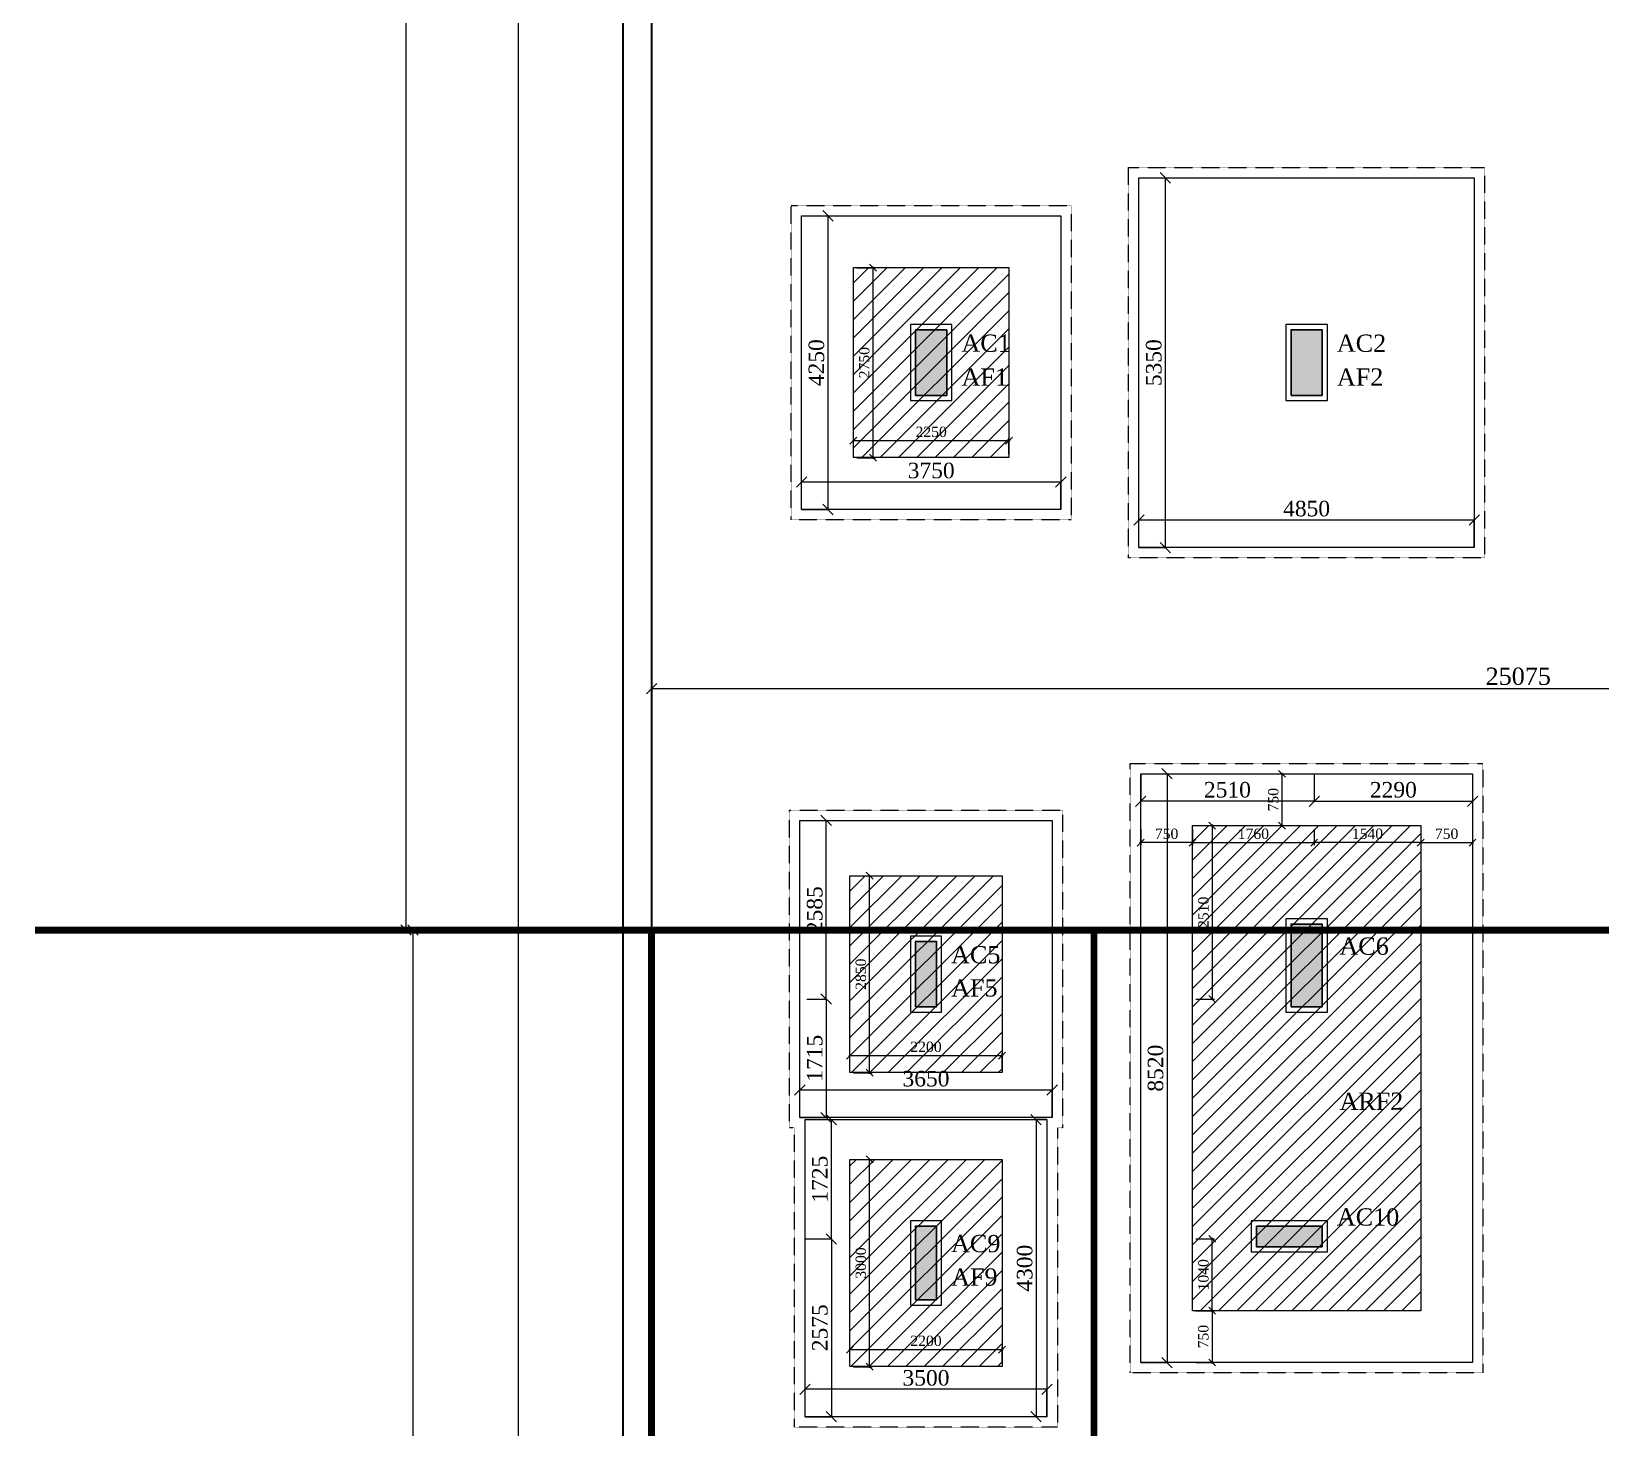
# Model space of a CAD drawing. Header units: inches. Extents: x 10943721 to 11147402, y -2794197 to -2693110.
# Drawn here: x 11008972 to 11031670, y -2765725 to -2745518 of the extents above; entities that cross this region are included whole.
import ezdxf

# ---------------------------------------------------------------- set-up
doc = ezdxf.new("R2010")
doc.units = ezdxf.units.IN
doc.header["$LTSCALE"] = 0.5
doc.header["$MEASUREMENT"] = 0
doc.header["$PDMODE"] = 34
doc.header["$PDSIZE"] = 50
doc.linetypes.add('HIDDEN', pattern=[9.525, 6.35, -3.175])
doc.layers.get('0').update_dxf_attribs({"lineweight": 0})
for name, color, linetype, lineweight in [('S-C0-UP TO B1', 4, 'Continuous', 30), ('S-C3-UP TO HP', 6, 'Continuous', 25), ('S-FOUND-PEDESTAL', 8, 'Continuous', 5), ('S-FOUND-TEXT COL', 7, 'Continuous', 0), ('S-FOUND-TEXT FOOTING', 7, 'Continuous', 0), ('S-SHEET TEXT TITLE', 1, 'Continuous', 0), ('S_FOUND_DIM', 7, 'Continuous', 9), ('S_FOUND_DIM-1', 7, 'Continuous', 9), ('S_FOUND_EXCAVATION', 253, 'HIDDEN', 5), ('S_FOUND_FOOTING', 7, 'Continuous', 15), ('S_FOUND_FOOTING-1', 7, 'Continuous', 9)]:
    doc.layers.add(name, color=color, linetype=linetype, lineweight=lineweight)
doc.layers.add('S_HATCH', color=250, linetype='Continuous', lineweight=5, transparency=0.5)
doc.styles.add('SHEET TEXT', font='times.ttf')
doc.styles.get("Standard").update_dxf_attribs({"font": 'times.ttf'})
doc.dimstyles.new('DIM FOOTING', dxfattribs={"dimtxt": 250, "dimasz": 150, "dimexe": 0.18, "dimexo": 0.0625, "dimgap": 50, "dimtad": 1, "dimtoh": 1, "dimdec": 0, "dimzin": 0, "dimdsep": 46, "dimtxsty": 'Standard', "dimblk": 'OBLIQUE', "dimcen": 0.09, "dimclrd": 256, "dimclre": 256, "dimclrt": 256, "dimadec": 0, "dimazin": 0, "dimtfac": 1, "dimtdec": 0, "dimtofl": 0, "dimtmove": 0, "dimatfit": 3, "dimfxl": 1, "dimtolj": 1, "dimtzin": 0, "dimlwd": -1, "dimlwe": -1, "dimarcsym": 0})
doc.dimstyles.new('S_DIM', dxfattribs={"dimtxt": 75, "dimasz": 35, "dimexe": 35, "dimexo": 50, "dimgap": 25, "dimtad": 1, "dimdec": 0, "dimzin": 0, "dimdsep": 46, "dimtxsty": 'Standard', "dimblk": 'OBLIQUE', "dimcen": 0.09, "dimdle": 15, "dimclrd": 256, "dimclre": 256, "dimclrt": 256, "dimadec": 0, "dimazin": 0, "dimtfac": 1, "dimtdec": 0, "dimtofl": 0, "dimtmove": 0, "dimatfit": 3, "dimfxl": 1, "dimtolj": 1, "dimtzin": 0, "dimlwd": -1, "dimlwe": -1, "dimarcsym": 0})

# ---------------------------------------------------------------- blocks, each defined once
blk = doc.blocks.new('_Oblique')
at = {"color": 0, "linetype": 'ByBlock', "lineweight": -2}
blk.add_line((-0.5, -0.5), (0.5, 0.5), dxfattribs=at)
blk = doc.blocks.new('*D301')
at = {"layer": 'Defpoints', "color": 0, "transparency": 16777216}
for p in [(11020112, -2752040), (11020112, -2752438), (11023862, -2752438)]:
    blk.add_point(p, dxfattribs=at)
at = {"layer": 'S_FOUND_DIM', "transparency": 16777216}
for p, q in [((11020112, -2752437), (11020112, -2752040)), ((11023862, -2752040), (11020112, -2752040)), ((11023862, -2752437), (11023862, -2752040))]:
    blk.add_line(p, q, dxfattribs=at)
at = {"layer": 'S_FOUND_DIM', "transparency": 16777216, "xscale": 150, "yscale": 150, "zscale": 150, "rotation": 180}
blk.add_blockref('_Oblique', (11020112, -2752040), dxfattribs=at)
at = {"layer": 'S_FOUND_DIM', "transparency": 16777216, "xscale": 150, "yscale": 150, "zscale": 150}
blk.add_blockref('_Oblique', (11023862, -2752040), dxfattribs=at)
at = {"layer": 'S_FOUND_DIM', "transparency": 16777216, "insert": (11021987, -2751875), "char_height": 225, "attachment_point": 5}
blk.add_mtext('\\A1;3750', dxfattribs=at)
blk = doc.blocks.new('*D302')
at = {"layer": 'Defpoints', "color": 0, "transparency": 16777216}
for p in [(11020112, -2748188), (11020112, -2752438), (11020493, -2752438)]:
    blk.add_point(p, dxfattribs=at)
at = {"layer": 'S_FOUND_DIM', "transparency": 16777216}
for p, q in [((11020112, -2748188), (11020493, -2748188)), ((11020493, -2748188), (11020493, -2752438)), ((11020112, -2752438), (11020493, -2752438))]:
    blk.add_line(p, q, dxfattribs=at)
at = {"layer": 'S_FOUND_DIM', "transparency": 16777216, "xscale": 150, "yscale": 150, "zscale": 150}
for p, rotation in [((11020493, -2748188), 90), ((11020493, -2752438), 270)]:
    blk.add_blockref('_Oblique', p, dxfattribs=dict(at, rotation=rotation))
at = {"layer": 'S_FOUND_DIM', "transparency": 16777216, "insert": (11020328, -2750313), "char_height": 225, "attachment_point": 5, "rotation": 90}
blk.add_mtext('\\A1;4250', dxfattribs=at)
blk = doc.blocks.new('*D303')
at = {"layer": 'Defpoints', "color": 0, "transparency": 16777216}
for p in [(11020862, -2748938), (11021146, -2748938), (11020862, -2751688)]:
    blk.add_point(p, dxfattribs=at)
at = {"layer": 'S_FOUND_DIM-1', "transparency": 16777216}
for p, q in [((11020912, -2748938), (11021181, -2748938)), ((11021146, -2751703), (11021146, -2748923)), ((11020912, -2751688), (11021181, -2751688))]:
    blk.add_line(p, q, dxfattribs=at)
at = {"layer": 'S_FOUND_DIM-1', "transparency": 16777216, "xscale": 100, "yscale": 100, "zscale": 100}
for p, rotation in [((11021146, -2748938), 90), ((11021146, -2751688), 270)]:
    blk.add_blockref('_Oblique', p, dxfattribs=dict(at, rotation=rotation))
at = {"layer": 'S_FOUND_DIM-1', "transparency": 16777216, "insert": (11021019, -2750313), "char_height": 150, "attachment_point": 5, "rotation": 90}
blk.add_mtext('\\A1;2750', dxfattribs=at)
blk = doc.blocks.new('*D304')
at = {"layer": 'Defpoints', "color": 0, "transparency": 16777216}
for p in [(11023112, -2751441), (11020862, -2751688), (11023112, -2751688)]:
    blk.add_point(p, dxfattribs=at)
at = {"layer": 'S_FOUND_DIM-1', "transparency": 16777216}
for p, q in [((11020862, -2751638), (11020862, -2751406)), ((11023112, -2751638), (11023112, -2751406)), ((11020847, -2751441), (11023127, -2751441))]:
    blk.add_line(p, q, dxfattribs=at)
at = {"layer": 'S_FOUND_DIM-1', "transparency": 16777216, "xscale": 100, "yscale": 100, "zscale": 100, "rotation": 180}
blk.add_blockref('_Oblique', (11020862, -2751441), dxfattribs=at)
at = {"layer": 'S_FOUND_DIM-1', "transparency": 16777216, "xscale": 100, "yscale": 100, "zscale": 100}
blk.add_blockref('_Oblique', (11023112, -2751441), dxfattribs=at)
at = {"layer": 'S_FOUND_DIM-1', "transparency": 16777216, "insert": (11021987, -2751315), "char_height": 150, "attachment_point": 5}
blk.add_mtext('\\A1;2250', dxfattribs=at)
blk = doc.blocks.new('*D309')
at = {"layer": 'Defpoints', "color": 0, "transparency": 16777216}
for p in [(11024992, -2752590), (11024992, -2752988), (11029842, -2752988)]:
    blk.add_point(p, dxfattribs=at)
at = {"layer": 'S_FOUND_DIM', "transparency": 16777216}
for p, q in [((11024992, -2752987), (11024992, -2752590)), ((11029842, -2752590), (11024992, -2752590)), ((11029842, -2752987), (11029842, -2752590))]:
    blk.add_line(p, q, dxfattribs=at)
at = {"layer": 'S_FOUND_DIM', "transparency": 16777216, "xscale": 150, "yscale": 150, "zscale": 150, "rotation": 180}
blk.add_blockref('_Oblique', (11024992, -2752590), dxfattribs=at)
at = {"layer": 'S_FOUND_DIM', "transparency": 16777216, "xscale": 150, "yscale": 150, "zscale": 150}
blk.add_blockref('_Oblique', (11029842, -2752590), dxfattribs=at)
at = {"layer": 'S_FOUND_DIM', "transparency": 16777216, "insert": (11027417, -2752426), "char_height": 225, "attachment_point": 5}
blk.add_mtext('\\A1;4850', dxfattribs=at)
blk = doc.blocks.new('*D310')
at = {"layer": 'Defpoints', "color": 0, "transparency": 16777216}
for p in [(11024992, -2747638), (11024992, -2752988), (11025373, -2752988)]:
    blk.add_point(p, dxfattribs=at)
at = {"layer": 'S_FOUND_DIM', "transparency": 16777216}
for p, q in [((11024992, -2747638), (11025373, -2747638)), ((11025373, -2747638), (11025373, -2752988)), ((11024992, -2752988), (11025373, -2752988))]:
    blk.add_line(p, q, dxfattribs=at)
at = {"layer": 'S_FOUND_DIM', "transparency": 16777216, "xscale": 150, "yscale": 150, "zscale": 150}
for p, rotation in [((11025373, -2747638), 90), ((11025373, -2752988), 270)]:
    blk.add_blockref('_Oblique', p, dxfattribs=dict(at, rotation=rotation))
at = {"layer": 'S_FOUND_DIM', "transparency": 16777216, "insert": (11025208, -2750313), "char_height": 225, "attachment_point": 5, "rotation": 90}
blk.add_mtext('\\A1;5350', dxfattribs=at)
blk = doc.blocks.new('*D313')
at = {"layer": 'Defpoints', "color": 0, "transparency": 16777216}
for p in [(11020087, -2760840), (11020087, -2761238), (11023737, -2761238)]:
    blk.add_point(p, dxfattribs=at)
at = {"layer": 'S_FOUND_DIM', "transparency": 16777216}
for p, q in [((11020087, -2761237), (11020087, -2760840)), ((11023737, -2760840), (11020087, -2760840)), ((11023737, -2761237), (11023737, -2760840))]:
    blk.add_line(p, q, dxfattribs=at)
at = {"layer": 'S_FOUND_DIM', "transparency": 16777216, "xscale": 150, "yscale": 150, "zscale": 150, "rotation": 180}
blk.add_blockref('_Oblique', (11020087, -2760840), dxfattribs=at)
at = {"layer": 'S_FOUND_DIM', "transparency": 16777216, "xscale": 150, "yscale": 150, "zscale": 150}
blk.add_blockref('_Oblique', (11023737, -2760840), dxfattribs=at)
at = {"layer": 'S_FOUND_DIM', "transparency": 16777216, "insert": (11021912, -2760676), "char_height": 225, "attachment_point": 5}
blk.add_mtext('\\A1;3650', dxfattribs=at)
blk = doc.blocks.new('*D314')
at = {"layer": 'Defpoints', "color": 0, "transparency": 16777216}
for p in [(11020189, -2759523), (11020087, -2761238), (11020468, -2761238)]:
    blk.add_point(p, dxfattribs=at)
at = {"layer": 'S_FOUND_DIM', "transparency": 16777216}
for p, q in [((11020189, -2759523), (11020468, -2759523)), ((11020468, -2759523), (11020468, -2761238)), ((11020087, -2761238), (11020468, -2761238))]:
    blk.add_line(p, q, dxfattribs=at)
at = {"layer": 'S_FOUND_DIM', "transparency": 16777216, "xscale": 150, "yscale": 150, "zscale": 150}
for p, rotation in [((11020468, -2759523), 90), ((11020468, -2761238), 270)]:
    blk.add_blockref('_Oblique', p, dxfattribs=dict(at, rotation=rotation))
at = {"layer": 'S_FOUND_DIM', "transparency": 16777216, "insert": (11020303, -2760380), "char_height": 225, "attachment_point": 5, "rotation": 90}
blk.add_mtext('\\A1;1715', dxfattribs=at)
blk = doc.blocks.new('*D315')
at = {"layer": 'Defpoints', "color": 0, "transparency": 16777216}
for p in [(11020812, -2757738), (11021096, -2757738), (11020812, -2760588)]:
    blk.add_point(p, dxfattribs=at)
at = {"layer": 'S_FOUND_DIM-1', "transparency": 16777216}
for p, q in [((11020862, -2757738), (11021131, -2757738)), ((11021096, -2760603), (11021096, -2757723)), ((11020862, -2760588), (11021131, -2760588))]:
    blk.add_line(p, q, dxfattribs=at)
at = {"layer": 'S_FOUND_DIM-1', "transparency": 16777216, "xscale": 100, "yscale": 100, "zscale": 100}
for p, rotation in [((11021096, -2757738), 90), ((11021096, -2760588), 270)]:
    blk.add_blockref('_Oblique', p, dxfattribs=dict(at, rotation=rotation))
at = {"layer": 'S_FOUND_DIM-1', "transparency": 16777216, "insert": (11020970, -2759163), "char_height": 150, "attachment_point": 5, "rotation": 90}
blk.add_mtext('\\A1;2850', dxfattribs=at)
blk = doc.blocks.new('*D316')
at = {"layer": 'Defpoints', "color": 0, "transparency": 16777216}
for p in [(11023012, -2760341), (11020812, -2760588), (11023012, -2760588)]:
    blk.add_point(p, dxfattribs=at)
at = {"layer": 'S_FOUND_DIM-1', "transparency": 16777216}
for p, q in [((11020797, -2760341), (11023027, -2760341)), ((11020812, -2760538), (11020812, -2760306)), ((11023012, -2760538), (11023012, -2760306))]:
    blk.add_line(p, q, dxfattribs=at)
at = {"layer": 'S_FOUND_DIM-1', "transparency": 16777216, "xscale": 100, "yscale": 100, "zscale": 100, "rotation": 180}
blk.add_blockref('_Oblique', (11020812, -2760341), dxfattribs=at)
at = {"layer": 'S_FOUND_DIM-1', "transparency": 16777216, "xscale": 100, "yscale": 100, "zscale": 100}
blk.add_blockref('_Oblique', (11023012, -2760341), dxfattribs=at)
at = {"layer": 'S_FOUND_DIM-1', "transparency": 16777216, "insert": (11021912, -2760215), "char_height": 150, "attachment_point": 5}
blk.add_mtext('\\A1;2200', dxfattribs=at)
blk = doc.blocks.new('*D321')
at = {"layer": 'Defpoints', "color": 0, "transparency": 16777216}
for p in [(11025017, -2756263), (11027527, -2756263), (11025017, -2756660)]:
    blk.add_point(p, dxfattribs=at)
at = {"layer": 'S_FOUND_DIM', "transparency": 16777216}
for p, q in [((11025017, -2756263), (11025017, -2756660)), ((11027527, -2756263), (11027527, -2756660)), ((11027527, -2756660), (11025017, -2756660))]:
    blk.add_line(p, q, dxfattribs=at)
at = {"layer": 'S_FOUND_DIM', "transparency": 16777216, "xscale": 150, "yscale": 150, "zscale": 150, "rotation": 180}
blk.add_blockref('_Oblique', (11025017, -2756660), dxfattribs=at)
at = {"layer": 'S_FOUND_DIM', "transparency": 16777216, "xscale": 150, "yscale": 150, "zscale": 150}
blk.add_blockref('_Oblique', (11027527, -2756660), dxfattribs=at)
at = {"layer": 'S_FOUND_DIM', "transparency": 16777216, "insert": (11026272, -2756495), "char_height": 225, "attachment_point": 5}
blk.add_mtext('\\A1;2510', dxfattribs=at)
blk = doc.blocks.new('*D322')
at = {"layer": 'Defpoints', "color": 0, "transparency": 16777216}
for p in [(11025017, -2756263), (11025017, -2764783), (11025398, -2764783)]:
    blk.add_point(p, dxfattribs=at)
at = {"layer": 'S_FOUND_DIM', "transparency": 16777216}
for p, q in [((11025017, -2756263), (11025398, -2756263)), ((11025398, -2756263), (11025398, -2764783)), ((11025017, -2764783), (11025398, -2764783))]:
    blk.add_line(p, q, dxfattribs=at)
at = {"layer": 'S_FOUND_DIM', "transparency": 16777216, "xscale": 150, "yscale": 150, "zscale": 150}
for p, rotation in [((11025398, -2756263), 90), ((11025398, -2764783), 270)]:
    blk.add_blockref('_Oblique', p, dxfattribs=dict(at, rotation=rotation))
at = {"layer": 'S_FOUND_DIM', "transparency": 16777216, "insert": (11025233, -2760523), "char_height": 225, "attachment_point": 5, "rotation": 90}
blk.add_mtext('\\A1;8520', dxfattribs=at)
blk = doc.blocks.new('*D327')
at = {"layer": 'Defpoints', "color": 0, "transparency": 16777216}
for p in [(11020162, -2765170), (11020162, -2765568), (11023662, -2765568)]:
    blk.add_point(p, dxfattribs=at)
at = {"layer": 'S_FOUND_DIM', "transparency": 16777216}
for p, q in [((11020162, -2765567), (11020162, -2765170)), ((11023662, -2765170), (11020162, -2765170)), ((11023662, -2765567), (11023662, -2765170))]:
    blk.add_line(p, q, dxfattribs=at)
at = {"layer": 'S_FOUND_DIM', "transparency": 16777216, "xscale": 150, "yscale": 150, "zscale": 150, "rotation": 180}
blk.add_blockref('_Oblique', (11020162, -2765170), dxfattribs=at)
at = {"layer": 'S_FOUND_DIM', "transparency": 16777216, "xscale": 150, "yscale": 150, "zscale": 150}
blk.add_blockref('_Oblique', (11023662, -2765170), dxfattribs=at)
at = {"layer": 'S_FOUND_DIM', "transparency": 16777216, "insert": (11021912, -2765006), "char_height": 225, "attachment_point": 5}
blk.add_mtext('\\A1;3500', dxfattribs=at)
blk = doc.blocks.new('*D328')
at = {"layer": 'Defpoints', "color": 0, "transparency": 16777216}
for p in [(11020162, -2762993), (11020162, -2765568), (11020543, -2765568)]:
    blk.add_point(p, dxfattribs=at)
at = {"layer": 'S_FOUND_DIM', "transparency": 16777216}
for p, q in [((11020162, -2762993), (11020543, -2762993)), ((11020543, -2762993), (11020543, -2765568)), ((11020162, -2765568), (11020543, -2765568))]:
    blk.add_line(p, q, dxfattribs=at)
at = {"layer": 'S_FOUND_DIM', "transparency": 16777216, "xscale": 150, "yscale": 150, "zscale": 150}
for p, rotation in [((11020543, -2762993), 90), ((11020543, -2765568), 270)]:
    blk.add_blockref('_Oblique', p, dxfattribs=dict(at, rotation=rotation))
at = {"layer": 'S_FOUND_DIM', "transparency": 16777216, "insert": (11020378, -2764280), "char_height": 225, "attachment_point": 5, "rotation": 90}
blk.add_mtext('\\A1;2575', dxfattribs=at)
blk = doc.blocks.new('*D329')
at = {"layer": 'Defpoints', "color": 0, "transparency": 16777216}
for p in [(11020812, -2761843), (11021096, -2761843), (11020812, -2764843)]:
    blk.add_point(p, dxfattribs=at)
at = {"layer": 'S_FOUND_DIM-1', "transparency": 16777216}
for p, q in [((11020862, -2761843), (11021131, -2761843)), ((11021096, -2764858), (11021096, -2761828)), ((11020862, -2764843), (11021131, -2764843))]:
    blk.add_line(p, q, dxfattribs=at)
at = {"layer": 'S_FOUND_DIM-1', "transparency": 16777216, "xscale": 100, "yscale": 100, "zscale": 100}
for p, rotation in [((11021096, -2761843), 90), ((11021096, -2764843), 270)]:
    blk.add_blockref('_Oblique', p, dxfattribs=dict(at, rotation=rotation))
at = {"layer": 'S_FOUND_DIM-1', "transparency": 16777216, "insert": (11020970, -2763343), "char_height": 150, "attachment_point": 5, "rotation": 90}
blk.add_mtext('\\A1;3000', dxfattribs=at)
blk = doc.blocks.new('*D330')
at = {"layer": 'Defpoints', "color": 0, "transparency": 16777216}
for p in [(11023012, -2764596), (11020812, -2764843), (11023012, -2764843)]:
    blk.add_point(p, dxfattribs=at)
at = {"layer": 'S_FOUND_DIM-1', "transparency": 16777216}
for p, q in [((11020797, -2764596), (11023027, -2764596)), ((11020812, -2764793), (11020812, -2764561)), ((11023012, -2764793), (11023012, -2764561))]:
    blk.add_line(p, q, dxfattribs=at)
at = {"layer": 'S_FOUND_DIM-1', "transparency": 16777216, "xscale": 100, "yscale": 100, "zscale": 100, "rotation": 180}
blk.add_blockref('_Oblique', (11020812, -2764596), dxfattribs=at)
at = {"layer": 'S_FOUND_DIM-1', "transparency": 16777216, "xscale": 100, "yscale": 100, "zscale": 100}
blk.add_blockref('_Oblique', (11023012, -2764596), dxfattribs=at)
at = {"layer": 'S_FOUND_DIM-1', "transparency": 16777216, "insert": (11021912, -2764470), "char_height": 150, "attachment_point": 5}
blk.add_mtext('\\A1;2200', dxfattribs=at)
blk = doc.blocks.new('*D210')
at = {"layer": 'Defpoints', "color": 0, "transparency": 16777216}
for p in [(11025767, -2757013), (11025767, -2759523), (11026051, -2759523)]:
    blk.add_point(p, dxfattribs=at)
at = {"layer": 'S_FOUND_DIM-1', "transparency": 16777216}
for p, q in [((11025817, -2757013), (11026086, -2757013)), ((11026051, -2756998), (11026051, -2759538)), ((11025817, -2759523), (11026086, -2759523))]:
    blk.add_line(p, q, dxfattribs=at)
at = {"layer": 'S_FOUND_DIM-1', "transparency": 16777216, "xscale": 100, "yscale": 100, "zscale": 100}
for p, rotation in [((11026051, -2757013), 90), ((11026051, -2759523), 270)]:
    blk.add_blockref('_Oblique', p, dxfattribs=dict(at, rotation=rotation))
at = {"layer": 'S_FOUND_DIM-1', "transparency": 16777216, "insert": (11025925, -2758268), "char_height": 150, "attachment_point": 5, "rotation": 90}
blk.add_mtext('\\A1;2510', dxfattribs=at)
blk = doc.blocks.new('*D211')
at = {"layer": 'Defpoints', "color": 0, "transparency": 16777216}
for p in [(11025767, -2757013), (11027527, -2757013), (11027527, -2757259)]:
    blk.add_point(p, dxfattribs=at)
at = {"layer": 'S_FOUND_DIM-1', "transparency": 16777216}
for p, q in [((11025767, -2757063), (11025767, -2757294)), ((11027527, -2757063), (11027527, -2757294)), ((11025752, -2757259), (11027542, -2757259))]:
    blk.add_line(p, q, dxfattribs=at)
at = {"layer": 'S_FOUND_DIM-1', "transparency": 16777216, "xscale": 100, "yscale": 100, "zscale": 100, "rotation": 180}
blk.add_blockref('_Oblique', (11025767, -2757259), dxfattribs=at)
at = {"layer": 'S_FOUND_DIM-1', "transparency": 16777216, "xscale": 100, "yscale": 100, "zscale": 100}
blk.add_blockref('_Oblique', (11027527, -2757259), dxfattribs=at)
at = {"layer": 'S_FOUND_DIM-1', "transparency": 16777216, "insert": (11026647, -2757132), "char_height": 150, "attachment_point": 5}
blk.add_mtext('\\A1;1760', dxfattribs=at)
blk = doc.blocks.new('*D212')
at = {"layer": 'Defpoints', "color": 0, "transparency": 16777216}
for p in [(11025017, -2757013), (11025767, -2757013), (11025017, -2757259)]:
    blk.add_point(p, dxfattribs=at)
at = {"layer": 'S_FOUND_DIM-1', "transparency": 16777216}
for p, q in [((11025017, -2757063), (11025017, -2757294)), ((11025767, -2757063), (11025767, -2757294)), ((11025782, -2757259), (11025002, -2757259))]:
    blk.add_line(p, q, dxfattribs=at)
at = {"layer": 'S_FOUND_DIM-1', "transparency": 16777216, "xscale": 100, "yscale": 100, "zscale": 100, "rotation": 180}
blk.add_blockref('_Oblique', (11025017, -2757259), dxfattribs=at)
at = {"layer": 'S_FOUND_DIM-1', "transparency": 16777216, "xscale": 100, "yscale": 100, "zscale": 100}
blk.add_blockref('_Oblique', (11025767, -2757259), dxfattribs=at)
at = {"layer": 'S_FOUND_DIM-1', "transparency": 16777216, "insert": (11025392, -2757132), "char_height": 150, "attachment_point": 5}
blk.add_mtext('\\A1;750', dxfattribs=at)
blk = doc.blocks.new('*D213')
at = {"layer": 'Defpoints', "color": 0, "transparency": 16777216}
for p in [(11026779, -2756263), (11027063, -2756263), (11026779, -2757013)]:
    blk.add_point(p, dxfattribs=at)
at = {"layer": 'S_FOUND_DIM-1', "transparency": 16777216}
for p, q in [((11026829, -2756263), (11027098, -2756263)), ((11027063, -2757028), (11027063, -2756248)), ((11026829, -2757013), (11027098, -2757013))]:
    blk.add_line(p, q, dxfattribs=at)
at = {"layer": 'S_FOUND_DIM-1', "transparency": 16777216, "xscale": 100, "yscale": 100, "zscale": 100}
for p, rotation in [((11027063, -2756263), 90), ((11027063, -2757013), 270)]:
    blk.add_blockref('_Oblique', p, dxfattribs=dict(at, rotation=rotation))
at = {"layer": 'S_FOUND_DIM-1', "transparency": 16777216, "insert": (11026936, -2756638), "char_height": 150, "attachment_point": 5, "rotation": 90}
blk.add_mtext('\\A1;750', dxfattribs=at)
blk = doc.blocks.new('*D214')
at = {"layer": 'Defpoints', "color": 0, "transparency": 16777216}
for p in [(11027527, -2757013), (11029067, -2757013), (11027527, -2757259)]:
    blk.add_point(p, dxfattribs=at)
at = {"layer": 'S_FOUND_DIM-1', "transparency": 16777216}
for p, q in [((11027527, -2757063), (11027527, -2757294)), ((11029067, -2757063), (11029067, -2757294)), ((11029082, -2757259), (11027512, -2757259))]:
    blk.add_line(p, q, dxfattribs=at)
at = {"layer": 'S_FOUND_DIM-1', "transparency": 16777216, "xscale": 100, "yscale": 100, "zscale": 100, "rotation": 180}
blk.add_blockref('_Oblique', (11027527, -2757259), dxfattribs=at)
at = {"layer": 'S_FOUND_DIM-1', "transparency": 16777216, "xscale": 100, "yscale": 100, "zscale": 100}
blk.add_blockref('_Oblique', (11029067, -2757259), dxfattribs=at)
at = {"layer": 'S_FOUND_DIM-1', "transparency": 16777216, "insert": (11028297, -2757132), "char_height": 150, "attachment_point": 5}
blk.add_mtext('\\A1;1540', dxfattribs=at)
blk = doc.blocks.new('*D215')
at = {"layer": 'Defpoints', "color": 0, "transparency": 16777216}
for p in [(11029067, -2757013), (11029817, -2757013), (11029817, -2757259)]:
    blk.add_point(p, dxfattribs=at)
at = {"layer": 'S_FOUND_DIM-1', "transparency": 16777216}
for p, q in [((11029067, -2757063), (11029067, -2757294)), ((11029817, -2757063), (11029817, -2757294)), ((11029052, -2757259), (11029832, -2757259))]:
    blk.add_line(p, q, dxfattribs=at)
at = {"layer": 'S_FOUND_DIM-1', "transparency": 16777216, "xscale": 100, "yscale": 100, "zscale": 100, "rotation": 180}
blk.add_blockref('_Oblique', (11029067, -2757259), dxfattribs=at)
at = {"layer": 'S_FOUND_DIM-1', "transparency": 16777216, "xscale": 100, "yscale": 100, "zscale": 100}
blk.add_blockref('_Oblique', (11029817, -2757259), dxfattribs=at)
at = {"layer": 'S_FOUND_DIM-1', "transparency": 16777216, "insert": (11029442, -2757132), "char_height": 150, "attachment_point": 5}
blk.add_mtext('\\A1;750', dxfattribs=at)
blk = doc.blocks.new('*D216')
at = {"layer": 'Defpoints', "color": 0, "transparency": 16777216}
for p in [(11025767, -2762993), (11026051, -2762993), (11025767, -2764033)]:
    blk.add_point(p, dxfattribs=at)
at = {"layer": 'S_FOUND_DIM-1', "transparency": 16777216}
for p, q in [((11025817, -2762993), (11026086, -2762993)), ((11026051, -2764048), (11026051, -2762978)), ((11025817, -2764033), (11026086, -2764033))]:
    blk.add_line(p, q, dxfattribs=at)
at = {"layer": 'S_FOUND_DIM-1', "transparency": 16777216, "xscale": 100, "yscale": 100, "zscale": 100}
for p, rotation in [((11026051, -2762993), 90), ((11026051, -2764033), 270)]:
    blk.add_blockref('_Oblique', p, dxfattribs=dict(at, rotation=rotation))
at = {"layer": 'S_FOUND_DIM-1', "transparency": 16777216, "insert": (11025925, -2763513), "char_height": 150, "attachment_point": 5, "rotation": 90}
blk.add_mtext('\\A1;1040', dxfattribs=at)
blk = doc.blocks.new('*D217')
at = {"layer": 'Defpoints', "color": 0, "transparency": 16777216}
for p in [(11025767, -2764033), (11025767, -2764783), (11026051, -2764783)]:
    blk.add_point(p, dxfattribs=at)
at = {"layer": 'S_FOUND_DIM-1', "transparency": 16777216}
for p, q in [((11025817, -2764033), (11026086, -2764033)), ((11026051, -2764018), (11026051, -2764798)), ((11025817, -2764783), (11026086, -2764783))]:
    blk.add_line(p, q, dxfattribs=at)
at = {"layer": 'S_FOUND_DIM-1', "transparency": 16777216, "xscale": 100, "yscale": 100, "zscale": 100}
for p, rotation in [((11026051, -2764033), 90), ((11026051, -2764783), 270)]:
    blk.add_blockref('_Oblique', p, dxfattribs=dict(at, rotation=rotation))
at = {"layer": 'S_FOUND_DIM-1', "transparency": 16777216, "insert": (11025924, -2764408), "char_height": 150, "attachment_point": 5, "rotation": 90}
blk.add_mtext('\\A1;750', dxfattribs=at)
blk = doc.blocks.new('*D218')
at = {"layer": 'Defpoints', "color": 0, "transparency": 16777216}
for p in [(11027527, -2756263), (11029817, -2756263), (11029817, -2756660)]:
    blk.add_point(p, dxfattribs=at)
at = {"layer": 'S_FOUND_DIM', "transparency": 16777216}
for p, q in [((11027527, -2756263), (11027527, -2756660)), ((11029817, -2756263), (11029817, -2756660)), ((11027527, -2756660), (11029817, -2756660))]:
    blk.add_line(p, q, dxfattribs=at)
at = {"layer": 'S_FOUND_DIM', "transparency": 16777216, "xscale": 150, "yscale": 150, "zscale": 150, "rotation": 180}
blk.add_blockref('_Oblique', (11027527, -2756660), dxfattribs=at)
at = {"layer": 'S_FOUND_DIM', "transparency": 16777216, "xscale": 150, "yscale": 150, "zscale": 150}
blk.add_blockref('_Oblique', (11029817, -2756660), dxfattribs=at)
at = {"layer": 'S_FOUND_DIM', "transparency": 16777216, "insert": (11028672, -2756495), "char_height": 225, "attachment_point": 5}
blk.add_mtext('\\A1;2290', dxfattribs=at)
blk = doc.blocks.new('*D232')
at = {"layer": 'Defpoints', "color": 0, "transparency": 16777216}
for p in [(11020162, -2761268), (11020543, -2761268), (11020162, -2762993)]:
    blk.add_point(p, dxfattribs=at)
at = {"layer": 'S_FOUND_DIM', "transparency": 16777216}
for p, q in [((11020162, -2761268), (11020543, -2761268)), ((11020543, -2762993), (11020543, -2761268)), ((11020162, -2762993), (11020543, -2762993))]:
    blk.add_line(p, q, dxfattribs=at)
at = {"layer": 'S_FOUND_DIM', "transparency": 16777216, "xscale": 150, "yscale": 150, "zscale": 150}
for p, rotation in [((11020543, -2761268), 90), ((11020543, -2762993), 270)]:
    blk.add_blockref('_Oblique', p, dxfattribs=dict(at, rotation=rotation))
at = {"layer": 'S_FOUND_DIM', "transparency": 16777216, "insert": (11020378, -2762130), "char_height": 225, "attachment_point": 5, "rotation": 90}
blk.add_mtext('\\A1;1725', dxfattribs=at)
blk = doc.blocks.new('*D233')
at = {"layer": 'Defpoints', "color": 0, "transparency": 16777216}
for p in [(11020087, -2756938), (11020468, -2756938), (11020189, -2759523)]:
    blk.add_point(p, dxfattribs=at)
at = {"layer": 'S_FOUND_DIM', "transparency": 16777216}
for p, q in [((11020087, -2756938), (11020468, -2756938)), ((11020468, -2759523), (11020468, -2756938)), ((11020189, -2759523), (11020468, -2759523))]:
    blk.add_line(p, q, dxfattribs=at)
at = {"layer": 'S_FOUND_DIM', "transparency": 16777216, "xscale": 150, "yscale": 150, "zscale": 150}
for p, rotation in [((11020468, -2756938), 90), ((11020468, -2759523), 270)]:
    blk.add_blockref('_Oblique', p, dxfattribs=dict(at, rotation=rotation))
at = {"layer": 'S_FOUND_DIM', "transparency": 16777216, "insert": (11020303, -2758230), "char_height": 225, "attachment_point": 5, "rotation": 90}
blk.add_mtext('\\A1;2585', dxfattribs=at)
blk = doc.blocks.new('*D242')
at = {"layer": 'Defpoints', "color": 0, "transparency": 16777216}
for p in [(11023662, -2761268), (11023505, -2765568), (11023662, -2765568)]:
    blk.add_point(p, dxfattribs=at)
at = {"layer": 'S_FOUND_DIM', "transparency": 16777216}
for p, q in [((11023662, -2761268), (11023504, -2761268)), ((11023505, -2761268), (11023505, -2765568)), ((11023662, -2765568), (11023504, -2765568))]:
    blk.add_line(p, q, dxfattribs=at)
at = {"layer": 'S_FOUND_DIM', "transparency": 16777216, "xscale": 150, "yscale": 150, "zscale": 150}
for p, rotation in [((11023505, -2761268), 90), ((11023505, -2765568), 270)]:
    blk.add_blockref('_Oblique', p, dxfattribs=dict(at, rotation=rotation))
at = {"layer": 'S_FOUND_DIM', "transparency": 16777216, "insert": (11023340, -2763418), "char_height": 225, "attachment_point": 5, "rotation": 90}
blk.add_mtext('\\A1;4300', dxfattribs=at)
blk = doc.blocks.new('*D378')
at = {"transparency": 16777216}
for p, q in [((11031305, -2758525), (11014491, -2758525)), ((11014491, -2758525), (11014491, -2785545)), ((11031305, -2785545), (11014491, -2785545))]:
    blk.add_line(p, q, dxfattribs=at)
at = {"layer": 'Defpoints', "color": 0, "transparency": 16777216}
for p in [(11031305, -2758525), (11014491, -2785545), (11031305, -2785545)]:
    blk.add_point(p, dxfattribs=at)
at = {"transparency": 16777216, "xscale": 150, "yscale": 150, "zscale": 150}
for p, rotation in [((11014491, -2758525), 90), ((11014491, -2785545), 270)]:
    blk.add_blockref('_Oblique', p, dxfattribs=dict(at, rotation=rotation))
at = {"transparency": 16777216, "insert": (11014314, -2772035), "char_height": 250, "attachment_point": 5, "rotation": 90}
blk.add_mtext('\\A1;27020', dxfattribs=at)
blk = doc.blocks.new('*D379')
at = {"transparency": 16777216}
for p, q in [((11017942, -2758525), (11017942, -2755030)), ((11017942, -2755030), (11043016, -2755030)), ((11043016, -2758525), (11043016, -2755030))]:
    blk.add_line(p, q, dxfattribs=at)
at = {"layer": 'Defpoints', "color": 0, "transparency": 16777216}
for p in [(11043016, -2755030), (11017942, -2758525), (11043016, -2758525)]:
    blk.add_point(p, dxfattribs=at)
at = {"transparency": 16777216, "xscale": 150, "yscale": 150, "zscale": 150, "rotation": 180}
blk.add_blockref('_Oblique', (11017942, -2755030), dxfattribs=at)
at = {"transparency": 16777216, "xscale": 150, "yscale": 150, "zscale": 150}
blk.add_blockref('_Oblique', (11043016, -2755030), dxfattribs=at)
at = {"transparency": 16777216, "insert": (11030479, -2754853), "char_height": 250, "attachment_point": 5}
blk.add_mtext('\\A1;25075', dxfattribs=at)
blk = doc.blocks.new('*D383')
at = {"transparency": 16777216}
for p, q in [((11017942, -2694525), (11014392, -2694525)), ((11014392, -2758525), (11014392, -2694525)), ((11012757, -2758525), (11014392, -2758525))]:
    blk.add_line(p, q, dxfattribs=at)
at = {"layer": 'Defpoints', "color": 0, "transparency": 16777216}
for p in [(11014392, -2694525), (11017942, -2694525), (11012757, -2758525)]:
    blk.add_point(p, dxfattribs=at)
at = {"transparency": 16777216, "xscale": 150, "yscale": 150, "zscale": 150}
for p, rotation in [((11014392, -2694525), 90), ((11014392, -2758525), 270)]:
    blk.add_blockref('_Oblique', p, dxfattribs=dict(at, rotation=rotation))
at = {"transparency": 16777216, "insert": (11014215, -2726525), "char_height": 250, "attachment_point": 5, "rotation": 90}
blk.add_mtext('\\A1;64000', dxfattribs=at)

msp = doc.modelspace()

# ---------------------------------------------------------------- hatches: boundary and pattern name
at = {"layer": 'S-C3-UP TO HP'}
h = msp.add_hatch(color=250, dxfattribs=at)
h.dxf.hatch_style = 1
h.paths.add_polyline_path([(11021762, -2750787.5), (11022212, -2750787.5), (11022212, -2749837.5), (11021762, -2749837.5)])
h = msp.add_hatch(color=250, dxfattribs=at)
h.dxf.hatch_style = 1
h.paths.add_polyline_path([(11027192, -2750787.5), (11027642, -2750787.5), (11027642, -2749837.5), (11027192, -2749837.5)])
h = msp.add_hatch(color=250, dxfattribs=at)
h.dxf.hatch_style = 1
h.paths.add_polyline_path([(11027192, -2759637.5), (11027192, -2758437.5), (11027642, -2758437.5), (11027642, -2759637.5)])
h = msp.add_hatch(color=250, dxfattribs=at)
h.dxf.hatch_style = 1
h.paths.add_polyline_path([(11021762, -2759637.5), (11022062, -2759637.5), (11022062, -2758687.5), (11021762, -2758687.5)])
h = msp.add_hatch(color=250, dxfattribs=at)
h.dxf.hatch_style = 1
h.paths.add_polyline_path([(11021762, -2763877.5), (11022062, -2763877.5), (11022062, -2762807.5), (11021762, -2762807.5)])
h = msp.add_hatch(color=250, dxfattribs=at)
h.dxf.hatch_style = 1
h.paths.add_polyline_path([(11026692, -2762807.5), (11026692, -2763107.5), (11027642, -2763107.5), (11027642, -2762807.5)])
at = {"layer": 'S_HATCH'}
h = msp.add_hatch(dxfattribs=at)
h.set_pattern_fill('ANSI31', color=250, scale=1500)
h.paths.add_polyline_path([(11036443.4, -2764032.5), (11036443.4, -2757012.5), (11033143.4, -2757012.5), (11033143.4, -2764032.5)])
h.paths.add_polyline_path([(11028467, -2768782.5), (11033747, -2768782.5), (11033747, -2766682.5), (11028467, -2766682.5)])
h.paths.add_polyline_path([(11030092, -2775337.5), (11032742, -2775337.5), (11032742, -2777337.5), (11030092, -2777337.5)])
h.paths.add_polyline_path([(11039427, -2771707.5), (11039427, -2769257.5), (11041177, -2769257.5), (11041177, -2771707.5)])
h.paths.add_polyline_path([(11039427, -2777647.5), (11039427, -2775197.5), (11041177, -2775197.5), (11041177, -2777647.5)])
h.paths.add_polyline_path([(11039427, -2784847.5), (11039427, -2782397.5), (11041177, -2782397.5), (11041177, -2784847.5)])
h.paths.add_polyline_path([(11035762, -2782947.5), (11038312, -2782947.5), (11038312, -2784847.5), (11035762, -2784847.5)])
h.paths.add_polyline_path([(11030792, -2782947.5), (11033342, -2782947.5), (11033342, -2784847.5), (11030792, -2784847.5)])
h.paths.add_polyline_path([(11025892, -2782947.5), (11028442, -2782947.5), (11028442, -2784847.5), (11025892, -2784847.5)])
h.paths.add_polyline_path([(11020962, -2782947.5), (11023512, -2782947.5), (11023512, -2784847.5), (11020962, -2784847.5)])
h.paths.add_polyline_path([(11020812, -2773487.5), (11024212, -2773487.5), (11024212, -2775687.5), (11020812, -2775687.5)])
h.paths.add_polyline_path([(11020812, -2769657.5), (11024212, -2769657.5), (11024212, -2771857.5), (11020812, -2771857.5)])
h.paths.add_polyline_path([(11020812, -2764842.5), (11020812, -2761842.5), (11023012, -2761842.5), (11023012, -2764842.5)])
h.paths.add_polyline_path([(11039202, -2764842.5), (11039202, -2761842.5), (11041402, -2761842.5), (11041402, -2764842.5)])
h.paths.add_polyline_path([(11025767, -2764032.5), (11025767, -2757012.5), (11029067, -2757012.5), (11029067, -2764032.5)])
h.paths.add_polyline_path([(11039202, -2760587.5), (11039202, -2757737.5), (11041402, -2757737.5), (11041402, -2760587.5)])
h.paths.add_polyline_path([(11020812, -2760587.5), (11020812, -2757737.5), (11023012, -2757737.5), (11023012, -2760587.5)])
h.paths.add_polyline_path([(11039102, -2751687.5), (11039102, -2748937.5), (11041352, -2748937.5), (11041352, -2751687.5)])
h.paths.add_polyline_path([(11020862, -2751687.5), (11020862, -2748937.5), (11023112, -2748937.5), (11023112, -2751687.5)])

# ---------------------------------------------------------------- linework, layer by layer
at = {"color": 1}
msp.add_lwpolyline([(11016019.1, -2693110.2), (11045291.9, -2693110.2), (11045291.9, -2787453.4), (11016019.1, -2787453.4)], close=True, dxfattribs=at)
at = {"layer": 'S-C0-UP TO B1'}
for points in [[(11043402, -2785947.5), (11043402, -2694127.5), (11017527.3, -2694127.5), (11017527.3, -2785947.5)], [(11043016.5, -2785544.7), (11043016.5, -2694524.7), (11017941.7, -2694524.7), (11017941.7, -2785544.7)]]:
    msp.add_lwpolyline(points, close=True, dxfattribs=at)
at = {"layer": 'S-C3-UP TO HP', "color": 4}
for points in [[(11021762, -2750787.5), (11022212, -2750787.5), (11022212, -2749837.5), (11021762, -2749837.5)], [(11027192, -2750787.5), (11027642, -2750787.5), (11027642, -2749837.5), (11027192, -2749837.5)], [(11027192, -2759637.5), (11027642, -2759637.5), (11027642, -2758437.5), (11027192, -2758437.5)]]:
    msp.add_lwpolyline(points, close=True, dxfattribs=at)
at = {"layer": 'S-C3-UP TO HP'}
for points in [[(11021762, -2759637.5), (11022062, -2759637.5), (11022062, -2758687.5), (11021762, -2758687.5)], [(11021762, -2763877.5), (11022062, -2763877.5), (11022062, -2762807.5), (11021762, -2762807.5)], [(11026692, -2762807.5), (11026692, -2763107.5), (11027642, -2763107.5), (11027642, -2762807.5)]]:
    msp.add_lwpolyline(points, close=True, dxfattribs=at)
at = {"layer": 'S-FOUND-PEDESTAL'}
for points in [[(11021687, -2750862.5), (11022287, -2750862.5), (11022287, -2749762.5), (11021687, -2749762.5)], [(11027117, -2750862.5), (11027717, -2750862.5), (11027717, -2749762.5), (11027117, -2749762.5)], [(11027117, -2759712.5), (11027717, -2759712.5), (11027717, -2758362.5), (11027117, -2758362.5)], [(11021687, -2759712.5), (11022137, -2759712.5), (11022137, -2758612.5), (11021687, -2758612.5)], [(11021687, -2763952.5), (11022137, -2763952.5), (11022137, -2762732.5), (11021687, -2762732.5)], [(11026617, -2762732.5), (11026617, -2763182.5), (11027717, -2763182.5), (11027717, -2762732.5)]]:
    msp.add_lwpolyline(points, close=True, dxfattribs=at)
at = {"layer": 'S-SHEET TEXT TITLE', "const_width": 100}
for points in [[(11050946.2, -2758524.7), (11050946.2, -2758524.7), (11009021.9, -2758524.7)], [(11017941.7, -2785544.7), (11017941.7, -2758524.7), (11024341.7, -2758524.7), (11024341.7, -2785544.7)]]:
    msp.add_lwpolyline(points, dxfattribs=at)
at = {"layer": 'S_FOUND_EXCAVATION'}
for points in [[(11024842, -2753137.5), (11024842, -2747487.5), (11029992, -2747487.5), (11029992, -2753137.5)], [(11019962, -2752587.5), (11019962, -2748037.5), (11024012, -2748037.5), (11024012, -2752587.5)], [(11024867, -2764932.5), (11024867, -2756112.5), (11029967, -2756112.5), (11029967, -2764932.5)]]:
    msp.add_lwpolyline(points, close=True, dxfattribs=at)
for points in [[(11020012, -2761387.5), (11019937, -2761387.5), (11019937, -2756787.5), (11023887, -2756787.5), (11023887, -2761387.5), (11023812, -2761387.5)], [(11023812, -2761387.5), (11023812, -2765717.5), (11020012, -2765717.5), (11020012, -2761387.5)]]:
    msp.add_lwpolyline(points, dxfattribs=at)
at = {"layer": 'S_FOUND_FOOTING', "color": 6}
msp.add_lwpolyline([(11024992, -2752987.5), (11024992, -2747637.5), (11029842, -2747637.5), (11029842, -2752987.5)], close=True, dxfattribs=at)
at = {"layer": 'S_FOUND_FOOTING', "color": 5}
msp.add_lwpolyline([(11020112, -2752437.5), (11020112, -2748187.5), (11023862, -2748187.5), (11023862, -2752437.5)], close=True, dxfattribs=at)
at = {"layer": 'S_FOUND_FOOTING', "color": 202}
msp.add_lwpolyline([(11025017, -2764782.5), (11025017, -2756262.5), (11029817, -2756262.5), (11029817, -2764782.5)], close=True, dxfattribs=at)
at = {"layer": 'S_FOUND_FOOTING', "color": 4}
msp.add_lwpolyline([(11020087, -2761237.5), (11020087, -2756937.5), (11023737, -2756937.5), (11023737, -2761237.5)], close=True, dxfattribs=at)
at = {"layer": 'S_FOUND_FOOTING', "color": 11}
msp.add_lwpolyline([(11020162, -2765567.5), (11020162, -2761267.5), (11023662, -2761267.5), (11023662, -2765567.5)], close=True, dxfattribs=at)
at = {"layer": 'S_FOUND_FOOTING-1', "color": 5}
msp.add_lwpolyline([(11020862, -2751687.5), (11020862, -2748937.5), (11023112, -2748937.5), (11023112, -2751687.5)], close=True, dxfattribs=at)
at = {"layer": 'S_FOUND_FOOTING-1', "color": 202}
msp.add_lwpolyline([(11025767, -2764032.5), (11025767, -2757012.5), (11029067, -2757012.5), (11029067, -2764032.5)], close=True, dxfattribs=at)
at = {"layer": 'S_FOUND_FOOTING-1', "color": 4}
msp.add_lwpolyline([(11020812, -2760587.5), (11020812, -2757737.5), (11023012, -2757737.5), (11023012, -2760587.5)], close=True, dxfattribs=at)
at = {"layer": 'S_FOUND_FOOTING-1', "color": 11}
msp.add_lwpolyline([(11020812, -2764842.5), (11020812, -2761842.5), (11023012, -2761842.5), (11023012, -2764842.5)], close=True, dxfattribs=at)

# ---------------------------------------------------------------- texts
at = {"layer": 'S-FOUND-TEXT COL', "color": 4, "style": 'SHEET TEXT'}
for s, p in [('AC1', (11022424.5, -2750155.1)), ('AC2', (11027854.5, -2750155.1)), ('AC6', (11027892, -2758880.1))]:
    msp.add_text(s, height=250, rotation=359.84604, dxfattribs=at).set_placement(p)
at = {"layer": 'S-FOUND-TEXT COL', "color": 6, "style": 'SHEET TEXT'}
for s, p in [('AC5', (11022274.5, -2759005.1)), ('AC10', (11027854.5, -2762800.1)), ('AC9', (11022274.5, -2763185.1))]:
    msp.add_text(s, height=250, rotation=359.84604, dxfattribs=at).set_placement(p)
at = {"layer": 'S-FOUND-TEXT FOOTING', "color": 5, "style": 'SHEET TEXT'}
msp.add_text('AF1', height=250, rotation=0.15396, dxfattribs=at).set_placement((11022425.9, -2750646.6))
at = {"layer": 'S-FOUND-TEXT FOOTING', "color": 6, "style": 'SHEET TEXT'}
msp.add_text('AF2', height=250, rotation=0.15396, dxfattribs=at).set_placement((11027855.9, -2750646.6))
at = {"layer": 'S-FOUND-TEXT FOOTING', "color": 4, "style": 'SHEET TEXT'}
msp.add_text('AF5', height=250, rotation=0.15396, dxfattribs=at).set_placement((11022275.8, -2759487.3))
at = {"layer": 'S-FOUND-TEXT FOOTING', "color": 202, "style": 'SHEET TEXT'}
msp.add_text('ARF2', height=250, rotation=0.15396, dxfattribs=at).set_placement((11027893.4, -2761127.9))
at = {"layer": 'S-FOUND-TEXT FOOTING', "color": 11, "style": 'SHEET TEXT'}
msp.add_text('AF9', height=250, rotation=0.15396, dxfattribs=at).set_placement((11022275.9, -2763671.6))

# ---------------------------------------------------------------- dimensions: what is measured, and where the dimension line sits
for base, p1, p2, picture, middle in [((11014392, -2694524.7), (11012757.1, -2758524.7), (11017941.7, -2694524.7), '*D383', (11014214.8, -2726524.7)), ((11014491.5, -2785544.7), (11031305.4, -2758524.7), (11031305.4, -2785544.7), '*D378', (11014314, -2772034.7))]:
    dim = msp.add_linear_dim(base=base, p1=p1, p2=p2, angle=90, dimstyle='DIM FOOTING', override={"dimfxl": 0.18, "dimarcsym": 1})
    dim.commit()
    dim.dimension.update_dxf_attribs({"geometry": picture, "text_midpoint": middle})
dim = msp.add_linear_dim(base=(11043016.5, -2755030.5), p1=(11017941.7, -2758524.7), p2=(11043016.5, -2758524.7), dimstyle='DIM FOOTING', override={"dimfxl": 0.18, "dimarcsym": 1})
dim.commit()
dim.dimension.update_dxf_attribs({"geometry": '*D379', "text_midpoint": (11030479.1, -2754852.9)})
at = {"layer": 'S_FOUND_DIM'}
for base, p1, p2, angle, picture, middle in [((11025372.9, -2752987.5), (11024992, -2747637.5), (11024992, -2752987.5), 270, '*D310', (11025208.4, -2750312.5)), ((11020492.9, -2752437.5), (11020112, -2748187.5), (11020112, -2752437.5), 270, '*D302', (11020328.4, -2750312.5)), ((11020112, -2752040.1), (11023862, -2752437.5), (11020112, -2752437.5), 180, '*D301', (11021987, -2751875.4)), ((11024992, -2752590.1), (11029842, -2752987.5), (11024992, -2752987.5), 180, '*D309', (11027417, -2752425.7)), ((11025397.9, -2764782.5), (11025017, -2756262.5), (11025017, -2764782.5), 270, '*D322', (11025233.4, -2760522.5)), ((11025017, -2756659.9), (11027527, -2756262.5), (11025017, -2756262.5), 180, '*D321', (11026272, -2756495.4)), ((11020467.9, -2756937.5), (11020189, -2759522.5), (11020087, -2756937.5), 90, '*D233', (11020303.4, -2758230)), ((11020467.9, -2761237.5), (11020189, -2759522.5), (11020087, -2761237.5), 270, '*D314', (11020303.1, -2760380)), ((11020087, -2760840.1), (11023737, -2761237.5), (11020087, -2761237.5), 180, '*D313', (11021912, -2760675.7)), ((11020542.9, -2761267.5), (11020162, -2762992.5), (11020162, -2761267.5), 90, '*D232', (11020378.1, -2762130)), ((11023504.5, -2765567.5), (11023662, -2761267.5), (11023662, -2765567.5), 270, '*D242', (11023340.1, -2763417.5)), ((11020542.9, -2765567.5), (11020162, -2762992.5), (11020162, -2765567.5), 270, '*D328', (11020378.1, -2764280)), ((11020162, -2765170.1), (11023662, -2765567.5), (11020162, -2765567.5), 180, '*D327', (11021912, -2765005.7))]:
    dim = msp.add_linear_dim(base=base, p1=p1, p2=p2, angle=angle, dimstyle='DIM FOOTING', override={"dimtxt": 225}, dxfattribs=at)
    dim.commit()
    dim.dimension.update_dxf_attribs({"geometry": picture, "text_midpoint": middle})
dim = msp.add_linear_dim(base=(11029817, -2756659.9), p1=(11027527, -2756262.5), p2=(11029817, -2756262.5), dimstyle='DIM FOOTING', override={"dimtxt": 225}, dxfattribs=at)
dim.commit()
dim.dimension.update_dxf_attribs({"geometry": '*D218', "text_midpoint": (11028672, -2756495.1)})
at = {"layer": 'S_FOUND_DIM-1', "color": 2}
for base, p1, p2, angle, picture, middle in [((11021145.9, -2748937.5), (11020862, -2751687.5), (11020862, -2748937.5), 270, '*D303', (11021019.4, -2750312.5)), ((11023112, -2751441.4), (11020862, -2751687.5), (11023112, -2751687.5), 180, '*D304', (11021987, -2751315.1)), ((11027062.9, -2756262.5), (11026779, -2757012.5), (11026779, -2756262.5), 270, '*D213', (11026936.4, -2756637.5)), ((11027527, -2757258.6), (11025767, -2757012.5), (11027527, -2757012.5), 180, '*D211', (11026647, -2757132.1)), ((11026050.9, -2759522.5), (11025767, -2757012.5), (11025767, -2759522.5), 90, '*D210', (11025924.6, -2758267.5)), ((11029817, -2757258.6), (11029067, -2757012.5), (11029817, -2757012.5), 180, '*D215', (11029442, -2757132.1)), ((11021095.9, -2757737.5), (11020812, -2760587.5), (11020812, -2757737.5), 270, '*D315', (11020969.6, -2759162.5)), ((11023012, -2760341.4), (11020812, -2760587.5), (11023012, -2760587.5), 180, '*D316', (11021912, -2760215.1)), ((11021095.9, -2761842.5), (11020812, -2764842.5), (11020812, -2761842.5), 270, '*D329', (11020969.6, -2763342.5)), ((11026050.9, -2762992.5), (11025767, -2764032.5), (11025767, -2762992.5), 270, '*D216', (11025924.6, -2763512.5)), ((11026050.9, -2764782.5), (11025767, -2764032.5), (11025767, -2764782.5), 90, '*D217', (11025924.4, -2764407.5)), ((11023012, -2764596.4), (11020812, -2764842.5), (11023012, -2764842.5), 180, '*D330', (11021912, -2764470.1))]:
    dim = msp.add_linear_dim(base=base, p1=p1, p2=p2, angle=angle, dimstyle='S_DIM', override={"dimtxt": 150, "dimasz": 100, "dimgap": 50, "dimarcsym": 1}, dxfattribs=at)
    dim.commit()
    dim.dimension.update_dxf_attribs({"geometry": picture, "text_midpoint": middle})
for base, p1, p2, picture, middle in [((11025017, -2757258.6), (11025767, -2757012.5), (11025017, -2757012.5), '*D212', (11025392, -2757132.1)), ((11027527, -2757258.6), (11029067, -2757012.5), (11027527, -2757012.5), '*D214', (11028297, -2757132.3))]:
    dim = msp.add_linear_dim(base=base, p1=p1, p2=p2, dimstyle='S_DIM', override={"dimtxt": 150, "dimasz": 100, "dimgap": 50, "dimarcsym": 1}, dxfattribs=at)
    dim.commit()
    dim.dimension.update_dxf_attribs({"geometry": picture, "text_midpoint": middle})

doc.saveas('drawing.dxf')
